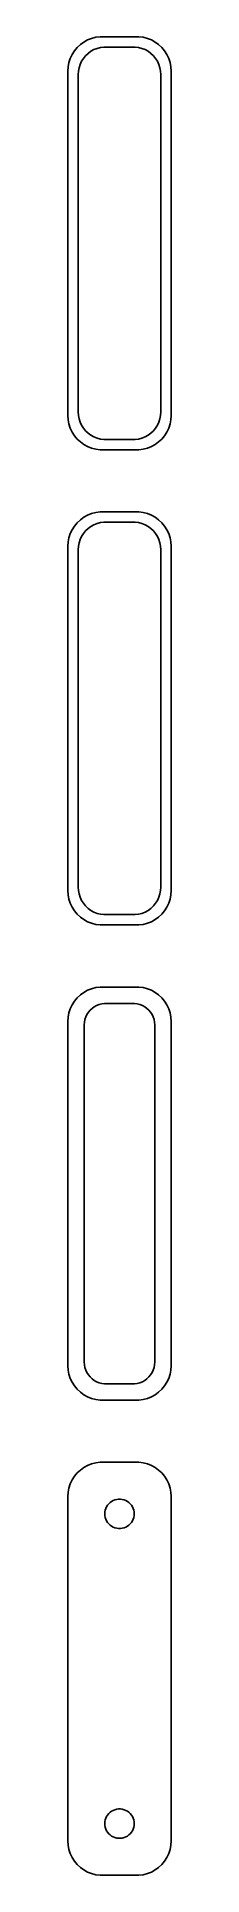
# Model space of a CAD drawing. Header units: metres. Extents: x -8 to 8, y 246 to 513.
import ezdxf

# ---------------------------------------------------------------- set-up
doc = ezdxf.new("R2010")
doc.units = ezdxf.units.M

msp = doc.modelspace()

# ---------------------------------------------------------------- linework, layer by layer
for p, q in [((-4.04507, 512.755), (-4.62889, 512.524)), ((-3.4369, 512.911), (-4.04507, 512.755)), ((-2.81395, 512.99), (-3.4369, 512.911)), ((2.81395, 512.99), (-2.81395, 512.99)), ((3.4369, 512.911), (2.81395, 512.99)), ((4.04507, 512.755), (3.4369, 512.911)), ((4.62889, 512.524), (4.04507, 512.755)), ((-6.88153, 510.409), (-7.14888, 509.841)), ((-6.54507, 510.939), (-6.88153, 510.409)), ((-6.14484, 511.423), (-6.54507, 510.939)), ((-5.68712, 511.853), (-6.14484, 511.423)), ((-5.17912, 512.222), (-5.68712, 511.853)), ((-5.23605, 509.851), (-4.91586, 510.238)), ((-4.62889, 512.524), (-5.17912, 512.222)), ((-4.91586, 510.238), (-4.54968, 510.582)), ((-4.54968, 510.582), (-4.1433, 510.877)), ((-4.1433, 510.877), (-3.70311, 511.119)), ((-3.70311, 511.119), (-3.23605, 511.304)), ((-3.23605, 511.304), (-2.74951, 511.429)), ((-2.74951, 511.429), (-2.25116, 511.492)), ((-2.25116, 511.492), (2.25116, 511.492)), ((2.25116, 511.492), (2.74951, 511.429)), ((2.74951, 511.429), (3.23605, 511.304)), ((3.23605, 511.304), (3.70311, 511.119)), ((3.70311, 511.119), (4.1433, 510.877)), ((4.1433, 510.877), (4.54968, 510.582)), ((4.54968, 510.582), (4.91586, 510.238)), ((5.17912, 512.222), (4.62889, 512.524)), ((4.91586, 510.238), (5.23605, 509.851)), ((5.68712, 511.853), (5.17912, 512.222)), ((6.14484, 511.423), (5.68712, 511.853)), ((6.54507, 510.939), (6.14484, 511.423)), ((6.88153, 510.409), (6.54507, 510.939)), ((7.14888, 509.841), (6.88153, 510.409)), ((-7.46057, 508.627), (-7.5, 508)), ((-7.5, 508), (-7.5, 458)), ((-7.34291, 509.243), (-7.46057, 508.627)), ((-7.14888, 509.841), (-7.34291, 509.243)), ((-6, 507.5), (-5.96844, 508.001)), ((-6, 458.5), (-6, 507.5)), ((-5.96844, 508.001), (-5.87433, 508.495)), ((-5.87433, 508.495), (-5.7191, 508.972)), ((-5.7191, 508.972), (-5.50522, 509.427)), ((-5.50522, 509.427), (-5.23605, 509.851)), ((5.23605, 509.851), (5.50522, 509.427)), ((5.50522, 509.427), (5.7191, 508.972)), ((5.7191, 508.972), (5.87433, 508.495)), ((5.87433, 508.495), (5.96844, 508.001)), ((5.96844, 508.001), (6, 507.5)), ((6, 507.5), (6, 458.5)), ((7.34291, 509.243), (7.14888, 509.841)), ((7.46057, 508.627), (7.34291, 509.243)), ((7.5, 508), (7.46057, 508.627)), ((7.5, 458), (7.5, 508)), ((-7.5, 458), (-7.46057, 457.373)), ((-7.46057, 457.373), (-7.34291, 456.757)), ((-7.34291, 456.757), (-7.14888, 456.159)), ((-5.96844, 457.999), (-6, 458.5)), ((-5.87433, 457.505), (-5.96844, 457.999)), ((-5.7191, 457.028), (-5.87433, 457.505)), ((-5.50522, 456.573), (-5.7191, 457.028)), ((-5.23605, 456.149), (-5.50522, 456.573)), ((5.50522, 456.573), (5.23605, 456.149)), ((5.7191, 457.028), (5.50522, 456.573)), ((5.87433, 457.505), (5.7191, 457.028)), ((5.96844, 457.999), (5.87433, 457.505)), ((6, 458.5), (5.96844, 457.999)), ((7.14888, 456.159), (7.34291, 456.757)), ((7.34291, 456.757), (7.46057, 457.373)), ((7.46057, 457.373), (7.5, 458)), ((-7.14888, 456.159), (-6.88153, 455.591)), ((-6.88153, 455.591), (-6.54507, 455.061)), ((-6.54507, 455.061), (-6.14484, 454.577)), ((-6.14484, 454.577), (-5.68712, 454.147)), ((-5.68712, 454.147), (-5.17912, 453.778)), ((-4.91586, 455.762), (-5.23605, 456.149)), ((-4.54968, 455.418), (-4.91586, 455.762)), ((-4.1433, 455.123), (-4.54968, 455.418)), ((-3.70311, 454.881), (-4.1433, 455.123)), ((-3.23605, 454.696), (-3.70311, 454.881)), ((-2.74951, 454.571), (-3.23605, 454.696)), ((-2.25116, 454.508), (-2.74951, 454.571)), ((2.25116, 454.508), (-2.25116, 454.508)), ((2.74951, 454.571), (2.25116, 454.508)), ((3.23605, 454.696), (2.74951, 454.571)), ((3.70311, 454.881), (3.23605, 454.696)), ((4.1433, 455.123), (3.70311, 454.881)), ((4.54968, 455.418), (4.1433, 455.123)), ((4.91586, 455.762), (4.54968, 455.418)), ((5.23605, 456.149), (4.91586, 455.762)), ((5.17912, 453.778), (5.68712, 454.147)), ((5.68712, 454.147), (6.14484, 454.577)), ((6.14484, 454.577), (6.54507, 455.061)), ((6.54507, 455.061), (6.88153, 455.591)), ((6.88153, 455.591), (7.14888, 456.159)), ((-5.17912, 453.778), (-4.62889, 453.476)), ((-4.62889, 453.476), (-4.04507, 453.245)), ((-4.04507, 453.245), (-3.4369, 453.089)), ((-3.4369, 453.089), (-2.81395, 453.01)), ((-2.81395, 453.01), (2.81395, 453.01)), ((2.81395, 453.01), (3.4369, 453.089)), ((3.4369, 453.089), (4.04507, 453.245)), ((4.04507, 453.245), (4.62889, 453.476)), ((4.62889, 453.476), (5.17912, 453.778)), ((-5.17912, 443.222), (-5.68712, 442.853)), ((-4.62889, 443.524), (-5.17912, 443.222)), ((-4.04507, 443.755), (-4.62889, 443.524)), ((-3.4369, 443.911), (-4.04507, 443.755)), ((-2.81395, 443.99), (-3.4369, 443.911)), ((2.81395, 443.99), (-2.81395, 443.99)), ((3.4369, 443.911), (2.81395, 443.99)), ((4.04507, 443.755), (3.4369, 443.911)), ((4.62889, 443.524), (4.04507, 443.755)), ((5.17912, 443.222), (4.62889, 443.524)), ((5.68712, 442.853), (5.17912, 443.222)), ((-7.14888, 440.841), (-7.34291, 440.243)), ((-6.88153, 441.409), (-7.14888, 440.841)), ((-6.54507, 441.939), (-6.88153, 441.409)), ((-6.14484, 442.423), (-6.54507, 441.939)), ((-5.68712, 442.853), (-6.14484, 442.423)), ((-5.50522, 440.427), (-5.23605, 440.851)), ((-5.23605, 440.851), (-4.91586, 441.238)), ((-4.91586, 441.238), (-4.54968, 441.582)), ((-4.54968, 441.582), (-4.1433, 441.877)), ((-4.1433, 441.877), (-3.70311, 442.119)), ((-3.70311, 442.119), (-3.23605, 442.304)), ((-3.23605, 442.304), (-2.74951, 442.429)), ((-2.74951, 442.429), (-2.25116, 442.492)), ((-2.25116, 442.492), (2.25116, 442.492)), ((2.25116, 442.492), (2.74951, 442.429)), ((2.74951, 442.429), (3.23605, 442.304)), ((3.23605, 442.304), (3.70311, 442.119)), ((3.70311, 442.119), (4.1433, 441.877)), ((4.1433, 441.877), (4.54968, 441.582)), ((4.54968, 441.582), (4.91586, 441.238)), ((4.91586, 441.238), (5.23605, 440.851)), ((5.23605, 440.851), (5.50522, 440.427)), ((6.14484, 442.423), (5.68712, 442.853)), ((6.54507, 441.939), (6.14484, 442.423)), ((6.88153, 441.409), (6.54507, 441.939)), ((7.14888, 440.841), (6.88153, 441.409)), ((7.34291, 440.243), (7.14888, 440.841)), ((-7.46057, 439.627), (-7.5, 439)), ((-7.5, 439), (-7.5, 389)), ((-7.34291, 440.243), (-7.46057, 439.627)), ((-6, 438.5), (-5.96844, 439.001)), ((-6, 389.5), (-6, 438.5)), ((-5.96844, 439.001), (-5.87433, 439.495)), ((-5.87433, 439.495), (-5.7191, 439.972)), ((-5.7191, 439.972), (-5.50522, 440.427)), ((5.50522, 440.427), (5.7191, 439.972)), ((5.7191, 439.972), (5.87433, 439.495)), ((5.87433, 439.495), (5.96844, 439.001)), ((5.96844, 439.001), (6, 438.5)), ((6, 438.5), (6, 389.5)), ((7.46057, 439.627), (7.34291, 440.243)), ((7.5, 439), (7.46057, 439.627)), ((7.5, 389), (7.5, 439)), ((-7.5, 389), (-7.46057, 388.373)), ((-7.46057, 388.373), (-7.34291, 387.757)), ((-7.34291, 387.757), (-7.14888, 387.159)), ((-7.14888, 387.159), (-6.88153, 386.591)), ((-5.96844, 388.999), (-6, 389.5)), ((-5.87433, 388.505), (-5.96844, 388.999)), ((-5.7191, 388.028), (-5.87433, 388.505)), ((-5.50522, 387.573), (-5.7191, 388.028)), ((-5.23605, 387.149), (-5.50522, 387.573)), ((-4.91586, 386.762), (-5.23605, 387.149)), ((5.23605, 387.149), (4.91586, 386.762)), ((5.50522, 387.573), (5.23605, 387.149)), ((5.7191, 388.028), (5.50522, 387.573)), ((5.87433, 388.505), (5.7191, 388.028)), ((5.96844, 388.999), (5.87433, 388.505)), ((6, 389.5), (5.96844, 388.999)), ((6.88153, 386.591), (7.14888, 387.159)), ((7.14888, 387.159), (7.34291, 387.757)), ((7.34291, 387.757), (7.46057, 388.373)), ((7.46057, 388.373), (7.5, 389)), ((-6.88153, 386.591), (-6.54507, 386.061)), ((-6.54507, 386.061), (-6.14484, 385.577)), ((-6.14484, 385.577), (-5.68712, 385.147)), ((-5.68712, 385.147), (-5.17912, 384.778)), ((-5.17912, 384.778), (-4.62889, 384.476)), ((-4.54968, 386.418), (-4.91586, 386.762)), ((-4.62889, 384.476), (-4.04507, 384.245)), ((-4.1433, 386.123), (-4.54968, 386.418)), ((-3.70311, 385.881), (-4.1433, 386.123)), ((-3.23605, 385.696), (-3.70311, 385.881)), ((-2.74951, 385.571), (-3.23605, 385.696)), ((-2.25116, 385.508), (-2.74951, 385.571)), ((2.25116, 385.508), (-2.25116, 385.508)), ((2.74951, 385.571), (2.25116, 385.508)), ((3.23605, 385.696), (2.74951, 385.571)), ((3.70311, 385.881), (3.23605, 385.696)), ((4.1433, 386.123), (3.70311, 385.881)), ((4.04507, 384.245), (4.62889, 384.476)), ((4.54968, 386.418), (4.1433, 386.123)), ((4.91586, 386.762), (4.54968, 386.418)), ((4.62889, 384.476), (5.17912, 384.778)), ((5.17912, 384.778), (5.68712, 385.147)), ((5.68712, 385.147), (6.14484, 385.577)), ((6.14484, 385.577), (6.54507, 386.061)), ((6.54507, 386.061), (6.88153, 386.591)), ((-4.04507, 384.245), (-3.4369, 384.089)), ((-3.4369, 384.089), (-2.81395, 384.01)), ((-2.81395, 384.01), (2.81395, 384.01)), ((2.81395, 384.01), (3.4369, 384.089)), ((3.4369, 384.089), (4.04507, 384.245)), ((-5.68712, 373.853), (-6.14484, 373.423)), ((-5.17912, 374.222), (-5.68712, 373.853)), ((-4.62889, 374.524), (-5.17912, 374.222)), ((-4.04507, 374.755), (-4.62889, 374.524)), ((-3.4369, 374.911), (-4.04507, 374.755)), ((-2.81395, 374.99), (-3.4369, 374.911)), ((2.81395, 374.99), (-2.81395, 374.99)), ((3.4369, 374.911), (2.81395, 374.99)), ((4.04507, 374.755), (3.4369, 374.911)), ((4.62889, 374.524), (4.04507, 374.755)), ((5.17912, 374.222), (4.62889, 374.524)), ((5.68712, 373.853), (5.17912, 374.222)), ((6.14484, 373.423), (5.68712, 373.853)), ((-7.34291, 371.243), (-7.46057, 370.627)), ((-7.14888, 371.841), (-7.34291, 371.243)), ((-6.88153, 372.409), (-7.14888, 371.841)), ((-6.54507, 372.939), (-6.88153, 372.409)), ((-6.14484, 373.423), (-6.54507, 372.939)), ((-4.72786, 371), (-4.5184, 371.33)), ((-4.5184, 371.33), (-4.26921, 371.631)), ((-4.26921, 371.631), (-3.98424, 371.899)), ((-3.98424, 371.899), (-3.66798, 372.128)), ((-3.66798, 372.128), (-3.32541, 372.317)), ((-3.32541, 372.317), (-2.96194, 372.461)), ((-2.96194, 372.461), (-2.5833, 372.558)), ((-2.5833, 372.558), (-2.19545, 372.607)), ((-2.19545, 372.607), (2.19545, 372.607)), ((2.19545, 372.607), (2.5833, 372.558)), ((2.5833, 372.558), (2.96194, 372.461)), ((2.96194, 372.461), (3.32541, 372.317)), ((3.32541, 372.317), (3.66798, 372.128)), ((3.66798, 372.128), (3.98424, 371.899)), ((3.98424, 371.899), (4.26921, 371.631)), ((4.26921, 371.631), (4.5184, 371.33)), ((4.5184, 371.33), (4.72786, 371)), ((6.54507, 372.939), (6.14484, 373.423)), ((6.88153, 372.409), (6.54507, 372.939)), ((7.14888, 371.841), (6.88153, 372.409)), ((7.34291, 371.243), (7.14888, 371.841)), ((7.46057, 370.627), (7.34291, 371.243)), ((-7.46057, 370.627), (-7.5, 370)), ((-7.5, 370), (-7.5, 320)), ((-5.11292, 369.5), (-5.08836, 369.89)), ((-5.11292, 320.5), (-5.11292, 369.5)), ((-5.08836, 369.89), (-5.01512, 370.274)), ((-5.01512, 370.274), (-4.89432, 370.646)), ((-4.89432, 370.646), (-4.72786, 371)), ((4.72786, 371), (4.89432, 370.646)), ((4.89432, 370.646), (5.01512, 370.274)), ((5.01512, 370.274), (5.08836, 369.89)), ((5.08836, 369.89), (5.11292, 369.5)), ((5.11292, 369.5), (5.11292, 320.5)), ((7.5, 370), (7.46057, 370.627)), ((7.5, 320), (7.5, 370)), ((-5.08836, 320.11), (-5.11292, 320.5)), ((5.11292, 320.5), (5.08836, 320.11)), ((-7.5, 320), (-7.46057, 319.373)), ((-7.46057, 319.373), (-7.34291, 318.757)), ((-7.34291, 318.757), (-7.14888, 318.159)), ((-7.14888, 318.159), (-6.88153, 317.591)), ((-5.01512, 319.726), (-5.08836, 320.11)), ((-4.89432, 319.354), (-5.01512, 319.726)), ((-4.72786, 319), (-4.89432, 319.354)), ((-4.5184, 318.67), (-4.72786, 319)), ((-4.26921, 318.369), (-4.5184, 318.67)), ((-3.98424, 318.101), (-4.26921, 318.369)), ((-3.66798, 317.872), (-3.98424, 318.101)), ((-3.32541, 317.683), (-3.66798, 317.872)), ((3.66798, 317.872), (3.32541, 317.683)), ((3.98424, 318.101), (3.66798, 317.872)), ((4.26921, 318.369), (3.98424, 318.101)), ((4.5184, 318.67), (4.26921, 318.369)), ((4.72786, 319), (4.5184, 318.67)), ((4.89432, 319.354), (4.72786, 319)), ((5.01512, 319.726), (4.89432, 319.354)), ((5.08836, 320.11), (5.01512, 319.726)), ((6.88153, 317.591), (7.14888, 318.159)), ((7.14888, 318.159), (7.34291, 318.757)), ((7.34291, 318.757), (7.46057, 319.373)), ((7.46057, 319.373), (7.5, 320)), ((-6.88153, 317.591), (-6.54507, 317.061)), ((-6.54507, 317.061), (-6.14484, 316.577)), ((-6.14484, 316.577), (-5.68712, 316.147)), ((-5.68712, 316.147), (-5.17912, 315.778)), ((-5.17912, 315.778), (-4.62889, 315.476)), ((-4.62889, 315.476), (-4.04507, 315.245)), ((-4.04507, 315.245), (-3.4369, 315.089)), ((-3.4369, 315.089), (-2.81395, 315.01)), ((-2.96194, 317.539), (-3.32541, 317.683)), ((-2.5833, 317.442), (-2.96194, 317.539)), ((-2.19545, 317.393), (-2.5833, 317.442)), ((2.19545, 317.393), (-2.19545, 317.393)), ((2.5833, 317.442), (2.19545, 317.393)), ((2.96194, 317.539), (2.5833, 317.442)), ((2.81395, 315.01), (3.4369, 315.089)), ((3.32541, 317.683), (2.96194, 317.539)), ((3.4369, 315.089), (4.04507, 315.245)), ((4.04507, 315.245), (4.62889, 315.476)), ((4.62889, 315.476), (5.17912, 315.778)), ((5.17912, 315.778), (5.68712, 316.147)), ((5.68712, 316.147), (6.14484, 316.577)), ((6.14484, 316.577), (6.54507, 317.061)), ((6.54507, 317.061), (6.88153, 317.591)), ((-2.81395, 315.01), (2.81395, 315.01)), ((-6.14484, 304.423), (-6.54507, 303.939)), ((-5.68712, 304.853), (-6.14484, 304.423)), ((-5.17912, 305.222), (-5.68712, 304.853)), ((-4.62889, 305.524), (-5.17912, 305.222)), ((-4.04507, 305.755), (-4.62889, 305.524)), ((-3.4369, 305.911), (-4.04507, 305.755)), ((-2.81395, 305.99), (-3.4369, 305.911)), ((2.81395, 305.99), (-2.81395, 305.99)), ((3.4369, 305.911), (2.81395, 305.99)), ((4.04507, 305.755), (3.4369, 305.911)), ((4.62889, 305.524), (4.04507, 305.755)), ((5.17912, 305.222), (4.62889, 305.524)), ((5.68712, 304.853), (5.17912, 305.222)), ((6.14484, 304.423), (5.68712, 304.853)), ((6.54507, 303.939), (6.14484, 304.423)), ((-7.34291, 302.243), (-7.46057, 301.627)), ((-7.14888, 302.841), (-7.34291, 302.243)), ((-6.88153, 303.409), (-7.14888, 302.841)), ((-6.54507, 303.939), (-6.88153, 303.409)), ((6.88153, 303.409), (6.54507, 303.939)), ((7.14888, 302.841), (6.88153, 303.409)), ((7.34291, 302.243), (7.14888, 302.841)), ((7.46057, 301.627), (7.34291, 302.243)), ((-7.46057, 301.627), (-7.5, 301)), ((-7.5, 301), (-7.5, 251)), ((-2.11845, 298.768), (-2.06821, 299.031)), ((-2.06821, 299.031), (-1.98534, 299.286)), ((-1.98534, 299.286), (-1.87117, 299.529)), ((-1.87117, 299.529), (-1.72748, 299.755)), ((-1.72748, 299.755), (-1.55655, 299.962)), ((-1.55655, 299.962), (-1.36108, 300.145)), ((-1.36108, 300.145), (-1.14413, 300.303)), ((-1.14413, 300.303), (-0.909149, 300.432)), ((-0.909149, 300.432), (-0.659836, 300.531)), ((-0.659836, 300.531), (-0.400101, 300.597)), ((-0.400101, 300.597), (-0.134064, 300.631)), ((-0.134064, 300.631), (0.134064, 300.631)), ((0.134064, 300.631), (0.400101, 300.597)), ((0.400101, 300.597), (0.659836, 300.531)), ((0.659836, 300.531), (0.909149, 300.432)), ((0.909149, 300.432), (1.14413, 300.303)), ((1.14413, 300.303), (1.36108, 300.145)), ((1.36108, 300.145), (1.55655, 299.962)), ((1.55655, 299.962), (1.72748, 299.755)), ((1.72748, 299.755), (1.87117, 299.529)), ((1.87117, 299.529), (1.98534, 299.286)), ((1.98534, 299.286), (2.06821, 299.031)), ((2.06821, 299.031), (2.11845, 298.768)), ((7.5, 301), (7.46057, 301.627)), ((7.5, 251), (7.5, 301)), ((-2.13528, 298.5), (-2.11845, 298.768)), ((-2.11845, 298.232), (-2.13528, 298.5)), ((-2.06821, 297.969), (-2.11845, 298.232)), ((-1.98534, 297.714), (-2.06821, 297.969)), ((-1.87117, 297.471), (-1.98534, 297.714)), ((-1.72748, 297.245), (-1.87117, 297.471)), ((-1.55655, 297.038), (-1.72748, 297.245)), ((-1.36108, 296.855), (-1.55655, 297.038)), ((-1.14413, 296.697), (-1.36108, 296.855)), ((-0.909149, 296.568), (-1.14413, 296.697)), ((-0.659836, 296.469), (-0.909149, 296.568)), ((-0.400101, 296.403), (-0.659836, 296.469)), ((-0.134064, 296.369), (-0.400101, 296.403)), ((0.134064, 296.369), (-0.134064, 296.369)), ((0.400101, 296.403), (0.134064, 296.369)), ((0.659836, 296.469), (0.400101, 296.403)), ((0.909149, 296.568), (0.659836, 296.469)), ((1.14413, 296.697), (0.909149, 296.568)), ((1.36108, 296.855), (1.14413, 296.697)), ((1.55655, 297.038), (1.36108, 296.855)), ((1.72748, 297.245), (1.55655, 297.038)), ((1.87117, 297.471), (1.72748, 297.245)), ((1.98534, 297.714), (1.87117, 297.471)), ((2.06821, 297.969), (1.98534, 297.714)), ((2.11845, 298.232), (2.06821, 297.969)), ((2.11845, 298.768), (2.13528, 298.5)), ((2.13528, 298.5), (2.11845, 298.232)), ((-2.13528, 253.5), (-2.11845, 253.768)), ((-2.11845, 253.768), (-2.06821, 254.031)), ((-2.06821, 254.031), (-1.98534, 254.286)), ((-1.98534, 254.286), (-1.87117, 254.529)), ((-1.87117, 254.529), (-1.72748, 254.755)), ((-1.72748, 254.755), (-1.55655, 254.962)), ((-1.55655, 254.962), (-1.36108, 255.145)), ((-1.36108, 255.145), (-1.14413, 255.303)), ((-1.14413, 255.303), (-0.909149, 255.432)), ((-0.909149, 255.432), (-0.659836, 255.531)), ((-0.659836, 255.531), (-0.400101, 255.597)), ((-0.400101, 255.597), (-0.134064, 255.631)), ((-0.134064, 255.631), (0.134064, 255.631)), ((0.134064, 255.631), (0.400101, 255.597)), ((0.400101, 255.597), (0.659836, 255.531)), ((0.659836, 255.531), (0.909149, 255.432)), ((0.909149, 255.432), (1.14413, 255.303)), ((1.14413, 255.303), (1.36108, 255.145)), ((1.36108, 255.145), (1.55655, 254.962)), ((1.55655, 254.962), (1.72748, 254.755)), ((1.72748, 254.755), (1.87117, 254.529)), ((1.87117, 254.529), (1.98534, 254.286)), ((1.98534, 254.286), (2.06821, 254.031)), ((2.06821, 254.031), (2.11845, 253.768)), ((2.11845, 253.768), (2.13528, 253.5)), ((-7.5, 251), (-7.46057, 250.373)), ((-2.11845, 253.232), (-2.13528, 253.5)), ((-2.06821, 252.969), (-2.11845, 253.232)), ((-1.98534, 252.714), (-2.06821, 252.969)), ((-1.87117, 252.471), (-1.98534, 252.714)), ((-1.72748, 252.245), (-1.87117, 252.471)), ((-1.55655, 252.038), (-1.72748, 252.245)), ((-1.36108, 251.855), (-1.55655, 252.038)), ((-1.14413, 251.697), (-1.36108, 251.855)), ((-0.909149, 251.568), (-1.14413, 251.697)), ((-0.659836, 251.469), (-0.909149, 251.568)), ((-0.400101, 251.403), (-0.659836, 251.469)), ((-0.134064, 251.369), (-0.400101, 251.403)), ((0.134064, 251.369), (-0.134064, 251.369)), ((0.400101, 251.403), (0.134064, 251.369)), ((0.659836, 251.469), (0.400101, 251.403)), ((0.909149, 251.568), (0.659836, 251.469)), ((1.14413, 251.697), (0.909149, 251.568)), ((1.36108, 251.855), (1.14413, 251.697)), ((1.55655, 252.038), (1.36108, 251.855)), ((1.72748, 252.245), (1.55655, 252.038)), ((1.87117, 252.471), (1.72748, 252.245)), ((1.98534, 252.714), (1.87117, 252.471)), ((2.06821, 252.969), (1.98534, 252.714)), ((2.11845, 253.232), (2.06821, 252.969)), ((2.13528, 253.5), (2.11845, 253.232)), ((7.46057, 250.373), (7.5, 251)), ((-7.46057, 250.373), (-7.34291, 249.757)), ((-7.34291, 249.757), (-7.14888, 249.159)), ((-7.14888, 249.159), (-6.88153, 248.591)), ((-6.88153, 248.591), (-6.54507, 248.061)), ((6.54507, 248.061), (6.88153, 248.591)), ((6.88153, 248.591), (7.14888, 249.159)), ((7.14888, 249.159), (7.34291, 249.757)), ((7.34291, 249.757), (7.46057, 250.373)), ((-6.54507, 248.061), (-6.14484, 247.577)), ((-6.14484, 247.577), (-5.68712, 247.147)), ((-5.68712, 247.147), (-5.17912, 246.778)), ((-5.17912, 246.778), (-4.62889, 246.476)), ((-4.62889, 246.476), (-4.04507, 246.245)), ((-4.04507, 246.245), (-3.4369, 246.089)), ((-3.4369, 246.089), (-2.81395, 246.01)), ((-2.81395, 246.01), (2.81395, 246.01)), ((2.81395, 246.01), (3.4369, 246.089)), ((3.4369, 246.089), (4.04507, 246.245)), ((4.04507, 246.245), (4.62889, 246.476)), ((4.62889, 246.476), (5.17912, 246.778)), ((5.17912, 246.778), (5.68712, 247.147)), ((5.68712, 247.147), (6.14484, 247.577)), ((6.14484, 247.577), (6.54507, 248.061))]:
    msp.add_line(p, q)

doc.saveas('drawing.dxf')
